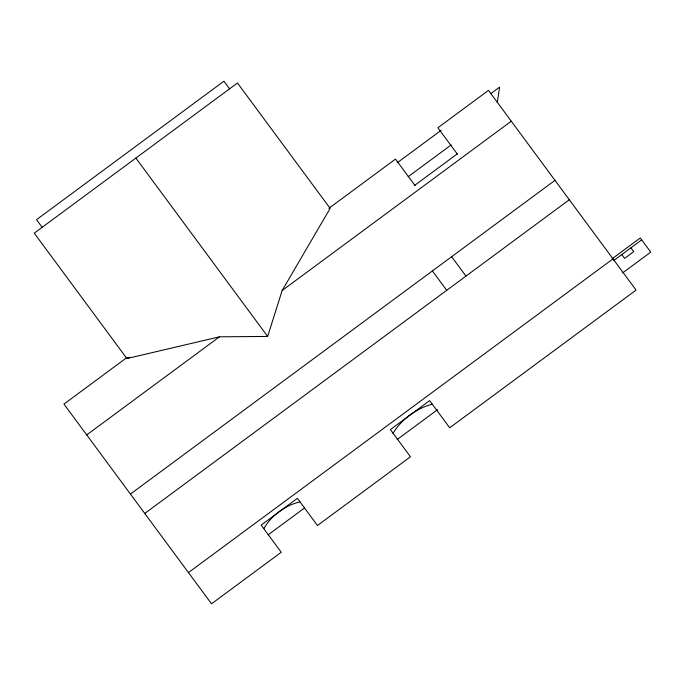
<?xml version="1.0" encoding="UTF-8"?>
<svg xmlns="http://www.w3.org/2000/svg" width="685" height="685" viewBox="0 0 685 685"><rect width="100%" height="100%" fill="white"/><g stroke="black" fill="none" stroke-linecap="round" stroke-linejoin="round"><path stroke-width="1.03" d="M497.293 102.596L499.613 87.115L491.017 93.468M267.655 336.438L282.169 290.491L330.144 208.386L237.481 82.996L34.25 233.174L126.905 358.563L219.483 336.815L267.655 336.438L135.87 158.081M263.802 528.683C271.363 515.471 285.183 505.265 300.03 501.917M393.027 433.194C401.718 419.186 416.326 408.397 432.269 404.201M127.204 357.339L63.945 404.082L211.519 603.793L281.235 552.273L261.165 525.112L297.393 498.346L317.463 525.506L410.461 456.784L390.39 429.623L429.632 400.631L449.703 427.791L636.065 290.08L488.491 90.369L437.878 127.77L457.392 154.176M328.86 208.326L395.493 159.091L415.007 185.498M397.24 162.765L441.114 130.338M408.149 176.721L451.167 144.937M414.827 185.25L457.212 153.937M86.721 434.915L219.483 336.815M282.169 290.491L511.275 121.202M130.433 494.065L554.978 180.343M144.758 513.459L569.312 199.737M612.253 258.673L640.278 237.96L650.75 252.131L622.716 272.844M188.452 572.583L613.006 258.861M613.657 260.583L641.682 239.87M268.195 534.814L304.517 507.979M397.146 439.53L437.552 409.673M126.905 358.563L129.671 357.15M630.928 247.816L633.745 251.626L624.6 258.382L621.792 254.572M451.629 256.712L465.963 276.106M432.398 270.917L446.731 290.32M229.629 88.93L223.926 81.207L36.519 219.688L42.23 227.411"/></g></svg>
